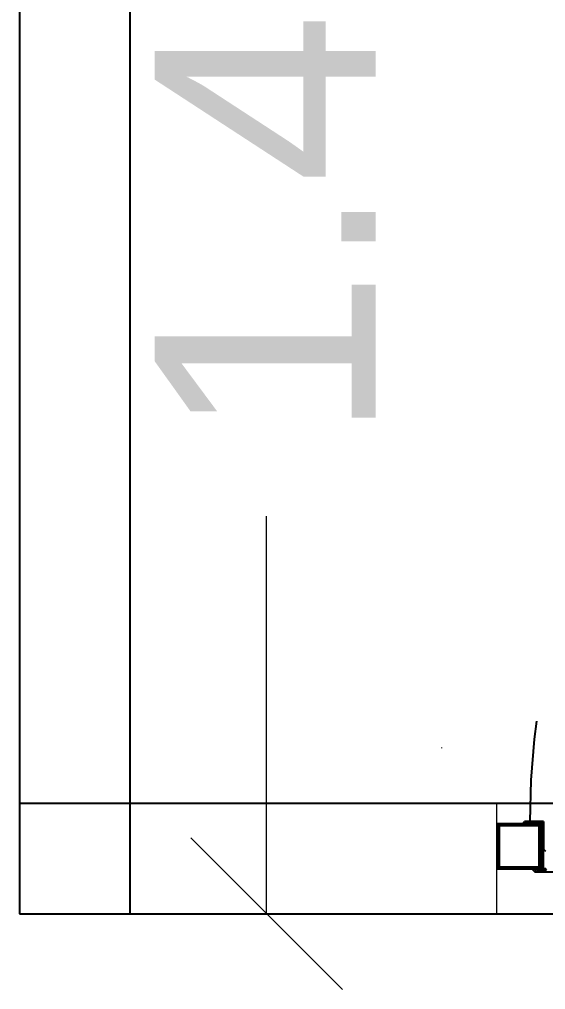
# Model space of a CAD drawing. Header units: metres. Extents: x -355 to 973, y -73 to 238.
# Drawn here: x 569.592 to 570.069, y 107.383 to 108.262 of the extents above; entities that cross this region are included whole.
import ezdxf

# ---------------------------------------------------------------- set-up
doc = ezdxf.new("R2010")
doc.units = ezdxf.units.M
doc.header["$LTSCALE"] = 3
doc.header["$MEASUREMENT"] = 0
doc.linetypes.add('ACAD_ISO02W100', pattern=[15, 12, -3])
doc.linetypes.add('HIDDEN2', pattern=[0.1875, 0.125, -0.0625])
doc.layers.add('05', color=21, linetype='Continuous', lineweight=5)
for name, color, linetype in [('4', 4, 'ACAD_ISO02W100'), ('5', 2, 'Continuous'), ('Ditail', 1, 'Continuous')]:
    doc.layers.add(name, color=color, linetype=linetype)
doc.styles.get("Standard").update_dxf_attribs({"font": 'arial.ttf'})
doc.dimstyles.new('ahmad', dxfattribs={"dimtxt": 0.2, "dimasz": 0.1375, "dimexe": 0, "dimexo": 0.0625, "dimgap": 0.09, "dimtad": 0, "dimzin": 0, "dimdsep": 46, "dimtxsty": 'Standard', "dimblk": 'OBLIQUE', "dimcen": 0.09, "dimclrd": 245, "dimclrt": 61, "dimadec": 0, "dimazin": 0, "dimtfac": 1, "dimtofl": 0, "dimtmove": 0, "dimatfit": 3, "dimldrblk": 'OBLIQUE', "dimfxl": 0, "dimfxlon": 1, "dimtolj": 1, "dimtzin": 0, "dimlwd": 13, "dimarcsym": 0})

# ---------------------------------------------------------------- blocks, each defined once
blk = doc.blocks.new('dfgdfg')
at = {"layer": '05'}
for p, q in [((191.81472, -170.12631), (191.81299, -170.12804)), ((191.81649, -170.12631), (191.81299, -170.12981)), ((191.815, -170.12983), (191.81299, -170.12783)), ((191.81525, -170.12832), (191.81324, -170.12631)), ((191.81701, -170.12832), (191.81501, -170.12631)), ((191.81826, -170.12631), (191.81625, -170.12832)), ((191.81878, -170.12832), (191.81678, -170.12631)), ((191.82002, -170.12631), (191.81802, -170.12832)), ((191.82055, -170.12832), (191.81854, -170.12631)), ((191.82179, -170.12631), (191.81979, -170.12832)), ((191.82232, -170.12832), (191.82031, -170.12631)), ((191.82356, -170.12631), (191.82156, -170.12832)), ((191.82408, -170.12832), (191.82208, -170.12631)), ((191.82533, -170.12631), (191.82332, -170.12832)), ((191.82585, -170.12832), (191.82385, -170.12631)), ((191.82709, -170.12631), (191.82509, -170.12832)), ((191.82762, -170.12832), (191.82562, -170.12631)), ((191.82886, -170.12631), (191.82686, -170.12832)), ((191.82939, -170.12832), (191.82738, -170.12631)), ((191.83063, -170.12631), (191.82863, -170.12832)), ((191.83116, -170.12832), (191.82915, -170.12631)), ((191.8324, -170.12631), (191.83039, -170.12832)), ((191.83292, -170.12832), (191.83092, -170.12631)), ((191.83417, -170.12631), (191.83216, -170.12832)), ((191.83469, -170.12832), (191.83269, -170.12631)), ((191.83593, -170.12631), (191.83393, -170.12832)), ((191.83646, -170.12832), (191.83445, -170.12631)), ((191.8377, -170.12631), (191.8357, -170.12832)), ((191.83823, -170.12832), (191.83622, -170.12631)), ((191.83876, -170.12702), (191.83746, -170.12832)), ((191.83999, -170.12832), (191.83799, -170.12631)), ((191.83947, -170.12631), (191.83876, -170.12702)), ((191.83964, -170.12791), (191.83923, -170.12832)), ((191.84124, -170.12631), (191.83964, -170.12791)), ((191.84176, -170.12832), (191.83976, -170.12631)), ((191.843, -170.12631), (191.841, -170.12832)), ((191.84353, -170.12832), (191.84153, -170.12631)), ((191.84477, -170.12631), (191.84277, -170.12832)), ((191.8453, -170.12832), (191.84329, -170.12631)), ((191.84654, -170.12631), (191.84454, -170.12832)), ((191.84707, -170.12832), (191.84506, -170.12631)), ((191.84831, -170.12631), (191.8463, -170.12832)), ((191.84883, -170.12832), (191.84683, -170.12631)), ((191.85008, -170.12631), (191.84807, -170.12832)), ((191.8506, -170.12832), (191.8486, -170.12631)), ((191.85184, -170.12631), (191.84984, -170.12832)), ((191.85237, -170.12832), (191.85036, -170.12631)), ((191.85361, -170.12631), (191.85161, -170.12832)), ((191.85414, -170.12832), (191.85213, -170.12631)), ((191.85538, -170.12631), (191.85337, -170.12832)), ((191.8559, -170.12832), (191.8539, -170.12631)), ((191.85902, -170.12443), (191.85514, -170.12832)), ((191.85902, -170.12967), (191.85567, -170.12631)), ((191.85902, -170.12267), (191.85602, -170.12567)), ((191.85902, -170.12613), (191.85602, -170.12313)), ((191.85902, -170.1279), (191.85602, -170.12489)), ((191.85902, -170.1262), (191.85602, -170.12921)), ((191.815, -170.12957), (191.81299, -170.13157)), ((191.815, -170.1316), (191.81299, -170.1296)), ((191.815, -170.13134), (191.81299, -170.13334)), ((191.815, -170.13337), (191.81299, -170.13137)), ((191.815, -170.13311), (191.81299, -170.13511)), ((191.815, -170.13514), (191.81299, -170.13313)), ((191.815, -170.13487), (191.81299, -170.13688)), ((191.815, -170.13691), (191.81299, -170.1349)), ((191.815, -170.13664), (191.81299, -170.13865)), ((191.815, -170.13867), (191.81299, -170.13667)), ((191.81625, -170.12832), (191.815, -170.12957)), ((191.81802, -170.12832), (191.815, -170.13134)), ((191.817, -170.13184), (191.815, -170.12983)), ((191.817, -170.1311), (191.815, -170.13311)), ((191.817, -170.13361), (191.815, -170.1316)), ((191.817, -170.13287), (191.815, -170.13487)), ((191.817, -170.13537), (191.815, -170.13337)), ((191.817, -170.13464), (191.815, -170.13664)), ((191.817, -170.13714), (191.815, -170.13514)), ((191.817, -170.13641), (191.815, -170.13841)), ((191.81725, -170.13032), (191.81525, -170.12832)), ((191.81902, -170.13032), (191.81701, -170.12832)), ((191.81979, -170.12832), (191.81778, -170.13032)), ((191.82078, -170.13032), (191.81878, -170.12832)), ((191.82156, -170.12832), (191.81955, -170.13032)), ((191.82255, -170.13032), (191.82055, -170.12832)), ((191.82332, -170.12832), (191.82132, -170.13032)), ((191.82432, -170.13032), (191.82232, -170.12832)), ((191.82509, -170.12832), (191.82309, -170.13032)), ((191.82609, -170.13032), (191.82408, -170.12832)), ((191.82686, -170.12832), (191.82485, -170.13032)), ((191.82786, -170.13032), (191.82585, -170.12832)), ((191.82863, -170.12832), (191.82662, -170.13032)), ((191.82962, -170.13032), (191.82762, -170.12832)), ((191.83039, -170.12832), (191.82839, -170.13032)), ((191.83139, -170.13032), (191.82939, -170.12832)), ((191.83216, -170.12832), (191.83016, -170.13032)), ((191.83316, -170.13032), (191.83116, -170.12832)), ((191.83393, -170.12832), (191.83193, -170.13032)), ((191.83493, -170.13032), (191.83292, -170.12832)), ((191.8357, -170.12832), (191.83369, -170.13032)), ((191.83669, -170.13032), (191.83469, -170.12832)), ((191.83746, -170.12832), (191.83546, -170.13032)), ((191.83846, -170.13032), (191.83646, -170.12832)), ((191.83923, -170.12832), (191.83723, -170.13032)), ((191.84023, -170.13032), (191.83823, -170.12832)), ((191.841, -170.12832), (191.839, -170.13032)), ((191.842, -170.13032), (191.83999, -170.12832)), ((191.84277, -170.12832), (191.84076, -170.13032)), ((191.84377, -170.13032), (191.84176, -170.12832)), ((191.84454, -170.12832), (191.84253, -170.13032)), ((191.84553, -170.13032), (191.84353, -170.12832)), ((191.8463, -170.12832), (191.8443, -170.13032)), ((191.8473, -170.13032), (191.8453, -170.12832)), ((191.84807, -170.12832), (191.84607, -170.13032)), ((191.84907, -170.13032), (191.84707, -170.12832)), ((191.84984, -170.12832), (191.84784, -170.13032)), ((191.85084, -170.13032), (191.84883, -170.12832)), ((191.85161, -170.12832), (191.8496, -170.13032)), ((191.8526, -170.13032), (191.8506, -170.12832)), ((191.85337, -170.12832), (191.85137, -170.13032)), ((191.85602, -170.13197), (191.85237, -170.12832)), ((191.85514, -170.12832), (191.85314, -170.13032)), ((191.85602, -170.12921), (191.85401, -170.13121)), ((191.85602, -170.13097), (191.85401, -170.13298)), ((191.85602, -170.13373), (191.85401, -170.13173)), ((191.85602, -170.13274), (191.85401, -170.13475)), ((191.85602, -170.1355), (191.85401, -170.1335)), ((191.85602, -170.13451), (191.85401, -170.13651)), ((191.85602, -170.13727), (191.85401, -170.13527)), ((191.85602, -170.13628), (191.85401, -170.13828)), ((191.85602, -170.1302), (191.85414, -170.12832)), ((191.85602, -170.12843), (191.8559, -170.12832)), ((191.85902, -170.12797), (191.85602, -170.13097)), ((191.85902, -170.13144), (191.85602, -170.12843)), ((191.85902, -170.12974), (191.85602, -170.13274)), ((191.85902, -170.1332), (191.85602, -170.1302)), ((191.85902, -170.1315), (191.85602, -170.13451)), ((191.85842, -170.13437), (191.85602, -170.13197)), ((191.85902, -170.13327), (191.85602, -170.13628)), ((191.85754, -170.13525), (191.85602, -170.13373)), ((191.85666, -170.13614), (191.85602, -170.1355)), ((191.815, -170.13841), (191.81299, -170.14041)), ((191.815, -170.14044), (191.81299, -170.13844)), ((191.815, -170.14018), (191.81299, -170.14218)), ((191.815, -170.14221), (191.81299, -170.1402)), ((191.815, -170.14398), (191.81299, -170.14197)), ((191.815, -170.14194), (191.81329, -170.14365)), ((191.815, -170.14371), (191.81418, -170.14453)), ((191.817, -170.13891), (191.815, -170.13691)), ((191.817, -170.13817), (191.815, -170.14018)), ((191.817, -170.14068), (191.815, -170.13867)), ((191.817, -170.13994), (191.815, -170.14194)), ((191.817, -170.14245), (191.815, -170.14044)), ((191.817, -170.14171), (191.815, -170.14371)), ((191.817, -170.14421), (191.815, -170.14221)), ((191.817, -170.14348), (191.815, -170.14548)), ((191.817, -170.14598), (191.815, -170.14398)), ((191.817, -170.14524), (191.815, -170.14725)), ((191.85602, -170.13904), (191.85401, -170.13703)), ((191.85602, -170.13805), (191.85401, -170.14005)), ((191.85602, -170.1408), (191.85401, -170.1388)), ((191.85602, -170.13981), (191.85401, -170.14182)), ((191.85602, -170.14257), (191.85401, -170.14057)), ((191.85602, -170.14158), (191.85401, -170.14359)), ((191.85602, -170.14434), (191.85401, -170.14234)), ((191.85602, -170.14335), (191.85401, -170.14535)), ((191.85602, -170.14611), (191.85401, -170.1441)), ((191.85602, -170.14512), (191.85401, -170.14712)), ((191.817, -170.14775), (191.815, -170.14574)), ((191.817, -170.14701), (191.815, -170.14902)), ((191.817, -170.14952), (191.815, -170.14751)), ((191.817, -170.14878), (191.815, -170.15078)), ((191.817, -170.15128), (191.815, -170.14928)), ((191.817, -170.15055), (191.815, -170.15255)), ((191.817, -170.15305), (191.815, -170.15105)), ((191.817, -170.15232), (191.815, -170.15432)), ((191.817, -170.15482), (191.815, -170.15282)), ((191.817, -170.15408), (191.815, -170.15609)), ((191.85602, -170.14788), (191.85401, -170.14587)), ((191.85602, -170.14688), (191.85401, -170.14889)), ((191.85602, -170.14964), (191.85401, -170.14764)), ((191.85602, -170.14865), (191.85401, -170.15066)), ((191.85602, -170.15141), (191.85401, -170.14941)), ((191.85602, -170.15042), (191.85401, -170.15242)), ((191.85602, -170.15318), (191.85401, -170.15118)), ((191.85602, -170.15219), (191.85401, -170.15419)), ((191.85602, -170.15495), (191.85401, -170.15294)), ((191.85602, -170.15396), (191.85401, -170.15596)), ((191.817, -170.15659), (191.815, -170.15458)), ((191.817, -170.15585), (191.815, -170.15785)), ((191.817, -170.15836), (191.815, -170.15635)), ((191.817, -170.15762), (191.815, -170.15962)), ((191.817, -170.16012), (191.815, -170.15812)), ((191.817, -170.15939), (191.815, -170.16139)), ((191.817, -170.16189), (191.815, -170.15989)), ((191.817, -170.16115), (191.815, -170.16316)), ((191.817, -170.16366), (191.815, -170.16165)), ((191.817, -170.16292), (191.815, -170.16493)), ((191.85602, -170.15671), (191.85401, -170.15471)), ((191.85602, -170.15572), (191.85401, -170.15773)), ((191.85602, -170.15848), (191.85401, -170.15648)), ((191.85602, -170.15749), (191.85401, -170.1595)), ((191.85602, -170.16025), (191.85401, -170.15825)), ((191.85602, -170.15926), (191.85401, -170.16126)), ((191.85602, -170.16202), (191.85401, -170.16001)), ((191.85602, -170.16103), (191.85401, -170.16303)), ((191.85602, -170.16379), (191.85401, -170.16178)), ((191.85602, -170.16279), (191.85401, -170.1648)), ((191.89653, -170.1684), (191.79653, -170.1684)), ((191.817, -170.16543), (191.815, -170.16342)), ((191.817, -170.16469), (191.815, -170.16669)), ((191.8182, -170.1684), (191.815, -170.16519)), ((191.81643, -170.1684), (191.815, -170.16696)), ((191.81707, -170.16639), (191.81506, -170.1684)), ((191.81883, -170.16639), (191.81683, -170.1684)), ((191.81997, -170.1684), (191.81797, -170.16639)), ((191.8206, -170.16639), (191.8186, -170.1684)), ((191.82174, -170.1684), (191.81973, -170.16639)), ((191.82237, -170.16639), (191.82037, -170.1684)), ((191.82351, -170.1684), (191.8215, -170.16639)), ((191.82414, -170.16639), (191.82213, -170.1684)), ((191.82527, -170.1684), (191.82327, -170.16639)), ((191.82591, -170.16639), (191.8239, -170.1684)), ((191.82704, -170.1684), (191.82504, -170.16639)), ((191.82767, -170.16639), (191.82567, -170.1684)), ((191.82881, -170.1684), (191.8268, -170.16639)), ((191.82944, -170.16639), (191.82744, -170.1684)), ((191.83058, -170.1684), (191.82857, -170.16639)), ((191.83121, -170.16639), (191.8292, -170.1684)), ((191.83234, -170.1684), (191.83034, -170.16639)), ((191.83298, -170.16639), (191.83097, -170.1684)), ((191.83411, -170.1684), (191.83211, -170.16639)), ((191.83474, -170.16639), (191.83274, -170.1684)), ((191.83588, -170.1684), (191.83388, -170.16639)), ((191.83651, -170.16639), (191.83451, -170.1684)), ((191.83765, -170.1684), (191.83564, -170.16639)), ((191.83828, -170.16639), (191.83628, -170.1684)), ((191.83942, -170.1684), (191.83741, -170.16639)), ((191.84005, -170.16639), (191.83804, -170.1684)), ((191.84118, -170.1684), (191.83918, -170.16639)), ((191.84182, -170.16639), (191.83981, -170.1684)), ((191.84295, -170.1684), (191.84095, -170.16639)), ((191.84358, -170.16639), (191.84158, -170.1684)), ((191.84472, -170.1684), (191.84271, -170.16639)), ((191.84535, -170.16639), (191.84335, -170.1684)), ((191.84649, -170.1684), (191.84448, -170.16639)), ((191.84712, -170.16639), (191.84511, -170.1684)), ((191.84825, -170.1684), (191.84625, -170.16639)), ((191.84889, -170.16639), (191.84688, -170.1684)), ((191.85002, -170.1684), (191.84802, -170.16639)), ((191.85065, -170.16639), (191.84865, -170.1684)), ((191.85179, -170.1684), (191.84979, -170.16639)), ((191.85242, -170.16639), (191.85042, -170.1684)), ((191.85356, -170.1684), (191.85155, -170.16639)), ((191.85602, -170.16456), (191.85219, -170.1684)), ((191.85533, -170.1684), (191.85332, -170.16639)), ((191.85602, -170.16633), (191.85395, -170.1684)), ((191.85602, -170.16555), (191.85401, -170.16355)), ((191.85602, -170.16732), (191.85401, -170.16532)), ((191.85602, -170.1681), (191.85572, -170.1684)), ((191.74653, -170.2184), (191.74588, -170.2184))]:
    blk.add_line(p, q, dxfattribs=at)
at = {"layer": '4'}
for p, q in [((191.85902, -170.11729), (191.85902, -170.13377)), ((191.81299, -170.12631), (191.83804, -170.12631)), ((191.81299, -170.12631), (191.81299, -170.14335)), ((191.85602, -170.12631), (191.82101, -170.12631)), ((191.84005, -170.12431), (191.83804, -170.12631)), ((191.84005, -170.12832), (191.83804, -170.12631)), ((191.85602, -170.12431), (191.85602, -170.12631)), ((191.815, -170.14034), (191.815, -170.12832)), ((191.85401, -170.13032), (191.817, -170.13032)), ((191.817, -170.13032), (191.817, -170.16639)), ((191.85401, -170.16639), (191.85401, -170.13032)), ((191.85602, -170.13678), (191.85902, -170.13377)), ((191.815, -170.14535), (191.81299, -170.14335)), ((191.815, -170.14535), (191.815, -170.1684)), ((191.85602, -170.1684), (191.85602, -170.13678)), ((191.815, -170.1684), (191.85602, -170.1684)), ((191.817, -170.16639), (191.85401, -170.16639))]:
    blk.add_line(p, q, dxfattribs=at)
at = {"layer": '5'}
for p, q in [((191.85602, -170.12832), (191.815, -170.12832)), ((191.815, -170.12832), (191.815, -170.14535)), ((191.85602, -170.12832), (191.85602, -170.13678))]:
    blk.add_line(p, q, dxfattribs=at)
at = {"layer": 'Ditail', "color": 1, "linetype": 'HIDDEN2', "ltscale": 0.4}
blk.add_arc((191.80798, -169.50256), 0.63603, 217.18484, 270.45132, dxfattribs=at)
blk = doc.blocks.new('_Oblique')
at = {"color": 0, "linetype": 'ByBlock', "lineweight": -2}
blk.add_line((-0.5, -0.5), (0.5, 0.5), dxfattribs=at)
blk = doc.blocks.new('*D842')
at = {"color": 245, "lineweight": 13, "transparency": 16777216}
for p, q in [((569.81592, 108.85162), (569.81592, 108.49162)), ((569.81592, 107.45162), (569.81592, 107.81162))]:
    blk.add_line(p, q, dxfattribs=at)
at = {"layer": 'Defpoints', "color": 0, "transparency": 16777216}
for p in [(569.69206, 108.85162), (569.69206, 107.45162), (569.81592, 107.45162)]:
    blk.add_point(p, dxfattribs=at)
at = {"color": 245, "lineweight": 13, "transparency": 16777216, "xscale": 0.1375, "yscale": 0.1375, "zscale": 0.1375}
for p, rotation in [((569.81592, 108.85162), 90), ((569.81592, 107.45162), 270)]:
    blk.add_blockref('_Oblique', p, dxfattribs=dict(at, rotation=rotation))
at = {"color": 61, "transparency": 16777216, "insert": (569.81592, 108.15162), "char_height": 0.2, "attachment_point": 5, "rotation": 90}
blk.add_mtext('\\A1;1.40', dxfattribs=at)

msp = doc.modelspace()

# ---------------------------------------------------------------- linework, layer by layer
for p, q in [((569.59206, 108.85162), (569.59206, 107.45162)), ((569.69206, 108.85162), (569.69206, 107.45162)), ((569.59206, 107.55162), (570.89206, 107.55162)), ((569.59206, 107.45162), (570.89206, 107.45162))]:
    msp.add_line(p, q)

# ---------------------------------------------------------------- block references
at = {"rotation": 270}
msp.add_blockref('dfgdfg', (740.1929, 299.34815), dxfattribs=at)

# ---------------------------------------------------------------- dimensions: what is measured, and where the dimension line sits
dim = msp.add_linear_dim(base=(569.81592, 107.45162), p1=(569.69206, 108.85162), p2=(569.69206, 107.45162), angle=270, dimstyle='ahmad')
dim.commit()
dim.dimension.update_dxf_attribs({"geometry": '*D842', "text_midpoint": (569.81592, 108.15162)})

doc.saveas('drawing.dxf')
